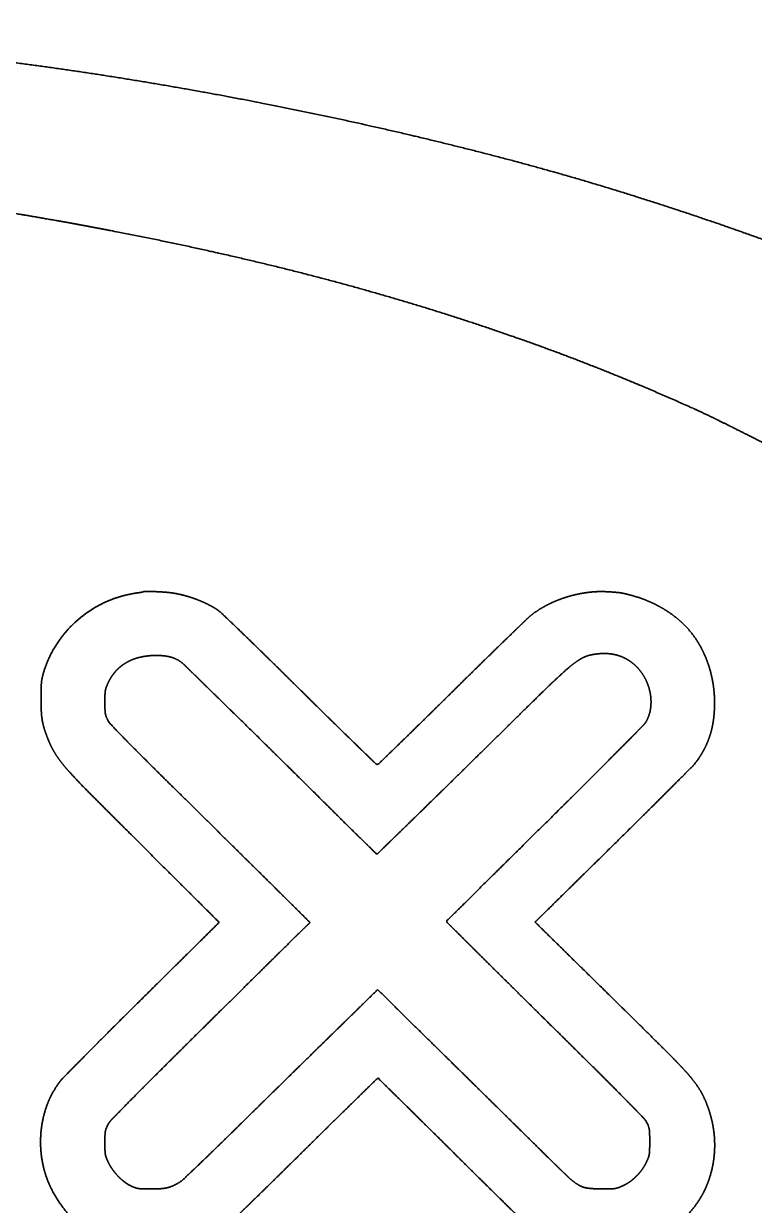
# Model space of a CAD drawing. Extents: x 53 to 4125, y 6244 to 9910.
# Drawn here: x 2609.85 to 2633.11, y 8680.13 to 8717.74 of the extents above; entities that cross this region are included whole.
import ezdxf

# ---------------------------------------------------------------- set-up
doc = ezdxf.new("R2010")
doc.units = 0
doc.header["$LTSCALE"] = 5
doc.layers.add('1', color=7, linetype='CONTINUOUS', true_color=0xffffff)

msp = doc.modelspace()

# ---------------------------------------------------------------- linework, layer by layer
at = {"layer": '1', "color": 7, "linetype": 'Continuous', "lineweight": 35}
for points, weights, knots in [([(2594.111, 8717.737), (2595.237, 8717.698), (2596.361, 8717.651), (2598.528, 8717.542), (2599.569, 8717.479), (2601.616, 8717.335), (2602.622, 8717.254), (2604.647, 8717.069), (2605.667, 8716.966), (2606.879, 8716.831), (2607.074, 8716.809), (2607.504, 8716.758), (2607.741, 8716.73), (2608.2, 8716.674), (2608.424, 8716.646), (2608.747, 8716.606), (2608.847, 8716.592), (2608.963, 8716.575), (2608.979, 8716.572), (2609.016, 8716.567), (2609.036, 8716.564), (2609.076, 8716.559), (2609.097, 8716.556), (2609.136, 8716.551), (2609.154, 8716.548), (2610.86, 8716.331), (2612.544, 8716.081), (2615.937, 8715.503), (2617.645, 8715.177), (2621.004, 8714.468), (2622.655, 8714.084), (2625.817, 8713.281), (2627.326, 8712.857), (2630.469, 8711.886), (2632.101, 8711.336), (2635.208, 8710.201), (2636.679, 8709.609), (2639.484, 8708.373), (2640.816, 8707.73), (2643.368, 8706.386), (2644.584, 8705.682), (2646.312, 8704.583), (2646.846, 8704.226), (2647.874, 8703.505), (2648.365, 8703.14), (2649.313, 8702.396), (2649.769, 8702.017), (2650.654, 8701.24), (2651.082, 8700.842), (2651.814, 8700.12), (2652.125, 8699.802), (2652.695, 8699.195), (2652.952, 8698.904), (2653.44, 8698.319), (2653.671, 8698.025), (2654.126, 8697.406), (2654.352, 8697.081), (2654.891, 8696.264), (2655.186, 8695.761), (2655.454, 8695.244), (2655.71, 8694.75), (2655.936, 8694.242), (2656.131, 8693.721), (2656.324, 8693.206), (2656.485, 8692.68), (2656.614, 8692.146), (2656.746, 8691.597), (2656.846, 8691.042), (2656.935, 8690.324), (2656.947, 8690.166), (2656.956, 8689.726), (2656.959, 8689.444), (2656.959, 8688.881), (2656.956, 8688.6), (2656.947, 8688.158), (2656.936, 8687.998), (2656.916, 8687.839), (2656.793, 8686.828), (2656.558, 8685.837), (2656.217, 8684.877), (2655.865, 8683.89), (2655.415, 8682.943), (2654.873, 8682.046), (2654.283, 8681.072), (2653.607, 8680.156), (2652.85, 8679.306), (2651.999, 8678.35), (2651.088, 8677.451), (2650.121, 8676.613), (2649.033, 8675.669), (2647.886, 8674.797), (2646.686, 8673.999), (2645.348, 8673.109), (2643.97, 8672.282), (2641.021, 8670.69), (2639.453, 8669.928), (2636.158, 8668.496), (2634.438, 8667.821), (2630.898, 8666.574), (2629.082, 8665.994), (2625.368, 8664.924), (2623.471, 8664.432), (2619.58, 8663.532), (2617.586, 8663.125), (2613.484, 8662.397), (2611.378, 8662.071), (2609.235, 8661.789), (2609.204, 8661.785), (2609.135, 8661.776), (2609.097, 8661.77), (2609.013, 8661.759), (2608.968, 8661.753), (2608.87, 8661.739), (2608.819, 8661.732), (2608.189, 8661.646), (2607.611, 8661.574), (2606.307, 8661.428), (2605.583, 8661.352), (2604.085, 8661.206), (2603.311, 8661.135), (2601.801, 8661.007), (2601.065, 8660.95), (2599.889, 8660.867), (2599.448, 8660.839), (2598.539, 8660.785), (2598.069, 8660.759), (2597.094, 8660.708), (2596.589, 8660.684), (2595.535, 8660.638), (2594.987, 8660.616), (2593.866, 8660.574), (2593.292, 8660.561), (2591.56, 8660.553), (2590.403, 8660.55), (2588.087, 8660.55), (2586.929, 8660.553), (2585.771, 8660.559)], [1, 0.999978985798, 0.999978985798, 0.999966760763, 0.999966760763, 0.999964210613, 0.999964210613, 0.99996723834, 0.99996723834, 0.999996196383, 0.999996196383, 0.999998809301, 0.999998809301, 0.999999306879, 0.999999306879, 0.999950193135, 0.999950193135, 0.999994919614, 0.999994919614, 0.99999862366, 0.99999862366, 0.999998639868, 0.999998639868, 0.999996833766, 0.999996833766, 0.999852062875, 0.999852062875, 0.999869728429, 0.999869728429, 0.999863892807, 0.999863892807, 0.999783421164, 0.999783421164, 0.999786738244, 0.999786738244, 0.999650214985, 0.999650214985, 0.999595328489, 0.999595328489, 0.999447631376, 0.999447631376, 0.999823321889, 0.999823321889, 0.999763478764, 0.999763478764, 0.999746753324, 0.999746753324, 0.999724152781, 0.999724152781, 0.99987255921, 0.99987255921, 0.999718293706, 0.999718293706, 0.999687218559, 0.999687218559, 0.999779701705, 0.999779701705, 0.999093241652, 0.999093241652, 1, 0.998793721035, 0.998793721035, 1, 0.998761631104, 0.998761631104, 1, 0.998940897908, 0.998940897908, 0.999124029738, 0.999124029738, 0.999963864398, 0.999963864398, 0.999963488615, 0.999963488615, 0.999153481753, 0.999153481753, 1, 0.995953863468, 0.995953863468, 1, 0.996596515687, 0.996596515687, 1, 0.997203525496, 0.997203525496, 1, 0.99861297385, 0.99861297385, 1, 0.998646687487, 0.998646687487, 1, 0.999297855129, 0.999297855129, 0.999397735413, 0.999397735413, 0.999574829487, 0.999574829487, 0.999719222914, 0.999719222914, 0.999762625819, 0.999762625819, 0.999780420759, 0.999780420759, 0.999833483497, 0.999833483497, 0.999999441855, 0.999999441855, 0.999999860032, 0.999999860032, 0.999999893215, 0.999999893215, 0.999999951359, 0.999999951359, 0.999944635451, 0.999944635451, 0.999985134938, 0.999985134938, 0.999986020621, 0.999986020621, 0.999981029625, 0.999981029625, 0.999991660051, 0.999991660051, 0.999994308883, 0.999994308883, 0.999995100166, 0.999995100166, 0.999996983985, 0.999996983985, 0.999910177699, 0.999910177699, 0.999998021971, 0.999998021971, 0.999998067181, 0.999998067181, 1], [0, 0, 0, 0, 0.021904, 0.021904, 0.042193, 0.042193, 0.061826, 0.061826, 0.081749, 0.081749, 0.085557, 0.085557, 0.090189, 0.090189, 0.094562, 0.094562, 0.096528, 0.096528, 0.096844, 0.096844, 0.097239, 0.097239, 0.097645, 0.097645, 0.097997, 0.097997, 0.131104, 0.131104, 0.164917, 0.164917, 0.197858, 0.197858, 0.228335, 0.228335, 0.261798, 0.261798, 0.292597, 0.292597, 0.321328, 0.321328, 0.348593, 0.348593, 0.361068, 0.361068, 0.372947, 0.372947, 0.384445, 0.384445, 0.395777, 0.395777, 0.404387, 0.404387, 0.411924, 0.411924, 0.419151, 0.419151, 0.426812, 0.426812, 0.4381, 0.4381, 0.4381, 0.448851, 0.448851, 0.448851, 0.459465, 0.459465, 0.459465, 0.470347, 0.470347, 0.473407, 0.473407, 0.478829, 0.478829, 0.484253, 0.484253, 0.487339, 0.487339, 0.487339, 0.506871, 0.506871, 0.506871, 0.5269, 0.5269, 0.5269, 0.548595, 0.548595, 0.548595, 0.572944, 0.572944, 0.572944, 0.600319, 0.600319, 0.600319, 0.630842, 0.630842, 0.663936, 0.663936, 0.698994, 0.698994, 0.735132, 0.735132, 0.772286, 0.772286, 0.810859, 0.810859, 0.851246, 0.851246, 0.851829, 0.851829, 0.852566, 0.852566, 0.853434, 0.853434, 0.854424, 0.854424, 0.865474, 0.865474, 0.879277, 0.879277, 0.894, 0.894, 0.907992, 0.907992, 0.916353, 0.916353, 0.925265, 0.925265, 0.934851, 0.934851, 0.945246, 0.945246, 0.956122, 0.956122, 0.978058, 0.978058, 1, 1, 1, 1]), ([(2586.685, 8713.259), (2587.039, 8713.267), (2587.393, 8713.271), (2588.552, 8713.266), (2589.358, 8713.262), (2590.97, 8713.251), (2591.776, 8713.245), (2592.931, 8713.234), (2593.279, 8713.226), (2594.434, 8713.183), (2595.239, 8713.147), (2596.848, 8713.064), (2597.65, 8713.017), (2599.177, 8712.917), (2599.901, 8712.864), (2601.184, 8712.76), (2601.741, 8712.706), (2602.318, 8712.641), (2602.337, 8712.638), (2602.384, 8712.633), (2602.412, 8712.63), (2602.468, 8712.624), (2602.498, 8712.621), (2602.554, 8712.615), (2602.581, 8712.612), (2603.313, 8712.534), (2604.017, 8712.454), (2605.423, 8712.284), (2606.126, 8712.194), (2607.481, 8712.011), (2608.133, 8711.918), (2609.335, 8711.737), (2609.884, 8711.648), (2610.51, 8711.538), (2610.587, 8711.524), (2610.736, 8711.498), (2610.807, 8711.486), (2610.937, 8711.463), (2610.996, 8711.453), (2611.078, 8711.439), (2611.101, 8711.435), (2611.142, 8711.428), (2611.161, 8711.425), (2611.211, 8711.416), (2611.242, 8711.41), (2611.308, 8711.398), (2611.344, 8711.391), (2611.415, 8711.378), (2611.45, 8711.372), (2611.53, 8711.357), (2611.574, 8711.348), (2611.682, 8711.328), (2611.747, 8711.316), (2611.882, 8711.291), (2611.953, 8711.277), (2612.093, 8711.251), (2612.161, 8711.238), (2613.888, 8710.914), (2615.54, 8710.563), (2618.736, 8709.808), (2620.277, 8709.398), (2623.265, 8708.515), (2624.71, 8708.042), (2627.521, 8707.03), (2628.884, 8706.489), (2630.473, 8705.798), (2630.717, 8705.691), (2631.123, 8705.511), (2631.286, 8705.437), (2631.61, 8705.285), (2631.773, 8705.207), (2632.183, 8705.005), (2632.43, 8704.882), (2633.254, 8704.469), (2633.827, 8704.171), (2634.898, 8703.594), (2635.395, 8703.312), (2636.349, 8702.744), (2636.804, 8702.458), (2637.706, 8701.862), (2638.151, 8701.554), (2639.511, 8700.564), (2640.393, 8699.842), (2641.232, 8699.07), (2641.99, 8698.372), (2642.692, 8697.618), (2643.333, 8696.81), (2643.916, 8696.077), (2644.434, 8695.295), (2644.882, 8694.472), (2645.297, 8693.709), (2645.627, 8692.905), (2645.869, 8692.071), (2646.133, 8691.157), (2646.271, 8690.217), (2646.281, 8689.266), (2646.291, 8688.316), (2646.172, 8687.374), (2645.926, 8686.457), (2645.666, 8685.487), (2645.286, 8684.557), (2644.791, 8683.683), (2644.248, 8682.724), (2643.616, 8681.821), (2642.754, 8680.811), (2642.602, 8680.644), (2642.214, 8680.243), (2641.982, 8680.007), (2641.509, 8679.538), (2641.269, 8679.304), (2640.85, 8678.906), (2640.669, 8678.743), (2640.058, 8678.22), (2639.621, 8677.867), (2638.72, 8677.179), (2638.256, 8676.843), (2637.29, 8676.184), (2636.789, 8675.859), (2635.739, 8675.216), (2635.19, 8674.896), (2634.393, 8674.453), (2634.149, 8674.322), (2633.507, 8673.991), (2633.111, 8673.789), (2632.318, 8673.389), (2631.921, 8673.19), (2631.352, 8672.908), (2631.179, 8672.828), (2630.948, 8672.731), (2630.894, 8672.708), (2630.747, 8672.645), (2630.654, 8672.605), (2630.454, 8672.519), (2630.347, 8672.473), (2630.131, 8672.38), (2630.023, 8672.333), (2629.139, 8671.95), (2628.357, 8671.63), (2626.748, 8671.011), (2625.923, 8670.711), (2624.23, 8670.131), (2623.363, 8669.851), (2621.591, 8669.314), (2620.686, 8669.055), (2619.133, 8668.638), (2618.487, 8668.471), (2617.227, 8668.157), (2616.612, 8668.011), (2615.383, 8667.732), (2614.769, 8667.6), (2613.513, 8667.342), (2612.871, 8667.217), (2612.178, 8667.089), (2612.127, 8667.079), (2612.03, 8667.061), (2611.982, 8667.052), (2611.895, 8667.036), (2611.855, 8667.028), (2611.798, 8667.017), (2611.78, 8667.014), (2611.748, 8667.008), (2611.735, 8667.005), (2611.702, 8666.999), (2611.684, 8666.995), (2611.646, 8666.988), (2611.627, 8666.985), (2611.59, 8666.978), (2611.573, 8666.975), (2611.538, 8666.968), (2611.521, 8666.965), (2611.486, 8666.959), (2611.467, 8666.955), (2611.433, 8666.949), (2611.416, 8666.946), (2611.388, 8666.941), (2611.377, 8666.939), (2611.352, 8666.935), (2611.339, 8666.932), (2611.304, 8666.926), (2611.281, 8666.922), (2611.231, 8666.913), (2611.205, 8666.908), (2611.151, 8666.899), (2611.124, 8666.894), (2611.07, 8666.884), (2611.042, 8666.879), (2610.986, 8666.869), (2610.958, 8666.864), (2610.904, 8666.855), (2610.879, 8666.85), (2610.837, 8666.843), (2610.82, 8666.84), (2610.176, 8666.725), (2609.547, 8666.621), (2608.205, 8666.417), (2607.493, 8666.314), (2606.002, 8666.114), (2605.223, 8666.015), (2603.614, 8665.825), (2602.783, 8665.733), (2601.296, 8665.577), (2600.639, 8665.518), (2599.211, 8665.407), (2598.441, 8665.354), (2596.849, 8665.258), (2596.026, 8665.215), (2594.385, 8665.143), (2593.566, 8665.113), (2592.206, 8665.075), (2591.665, 8665.067), (2591.124, 8665.066)], [1, 0.999939504484, 0.999939504484, 0.999999241979, 0.999999241979, 0.999999259967, 0.999999259967, 0.999936449408, 0.999936449408, 0.999983432706, 0.999983432706, 0.99998307359, 0.99998307359, 0.999981190217, 0.999981190217, 0.999913172455, 0.999913172455, 0.999999277739, 0.999999277739, 0.999999885535, 0.999999885535, 0.999999887867, 0.999999887867, 0.999999822367, 0.999999822367, 0.999983517196, 0.999983517196, 0.999983507819, 0.999983507819, 0.999981737049, 0.999981737049, 0.99995004635, 0.99995004635, 0.999999984735, 0.999999984735, 0.999999974239, 0.999999974239, 0.999999985855, 0.999999985855, 0.99999776397, 0.99999776397, 0.999990294465, 0.999990294465, 0.999999431455, 0.999999431455, 0.999999401467, 0.999999401467, 0.999999408592, 0.999999408592, 0.9999999997, 0.9999999997, 0.999999999967, 0.999999999967, 0.999999999967, 0.999999999967, 0.999999999952, 0.999999999952, 0.999819526798, 0.999819526798, 0.999745760354, 0.999745760354, 0.999719300279, 0.999719300279, 0.999650862305, 0.999650862305, 0.999996361205, 0.999996361205, 0.999963068798, 0.999963068798, 0.99996488436, 0.99996488436, 0.999996955846, 0.999996955846, 0.999924964218, 0.999924964218, 0.99984596313, 0.99984596313, 0.999822061338, 0.999822061338, 0.999829828649, 0.999829828649, 0.99889752529, 0.99889752529, 1, 0.99798212433, 0.99798212433, 1, 0.997516659454, 0.997516659454, 1, 0.996070875104, 0.996070875104, 1, 0.993891578366, 0.993891578366, 1, 0.993845424041, 0.993845424041, 1, 0.994647945606, 0.994647945606, 1, 0.996948933925, 0.996948933925, 0.99967982623, 0.99967982623, 0.99996474738, 0.99996474738, 0.999963516517, 0.999963516517, 0.999765215429, 0.999765215429, 0.999742102852, 0.999742102852, 0.999770177087, 0.999770177087, 0.999789862424, 0.999789862424, 0.99985499705, 0.99985499705, 0.999915162026, 0.999915162026, 0.999994187033, 0.999994187033, 0.999996387588, 0.999996387588, 0.999685378566, 0.999685378566, 0.999997223674, 0.999997223674, 0.999999865168, 0.999999865168, 0.9999998548, 0.9999998548, 0.999999865168, 0.999999865168, 0.999855469343, 0.999855469343, 0.999885556191, 0.999885556191, 0.999893467551, 0.999893467551, 0.999912763147, 0.999912763147, 0.999973180239, 0.999973180239, 0.999963251013, 0.999963251013, 0.999962688911, 0.999962688911, 0.999970660004, 0.999970660004, 0.999999907072, 0.999999907072, 0.999999860895, 0.999999860895, 0.999999903519, 0.999999903519, 0.999992885238, 0.999992885238, 0.999996431348, 0.999996431348, 0.999999293355, 0.999999293355, 0.9999993088, 0.9999993088, 0.9999987351, 0.9999987351, 0.999999999467, 0.999999999467, 0.999999999615, 0.999999999615, 0.999999999615, 0.999999999615, 0.999999996799, 0.999999996799, 0.999999155179, 0.999999155179, 0.999999964139, 0.999999964139, 0.999999960555, 0.999999960555, 0.999999965008, 0.999999965008, 0.999999994539, 0.999999994539, 0.999999995359, 0.999999995359, 0.999999995359, 0.999999995359, 0.999999947728, 0.999999947728, 0.999947367292, 0.999947367292, 0.999974374551, 0.999974374551, 0.999978119558, 0.999978119558, 0.999984992136, 0.999984992136, 0.999939414645, 0.999939414645, 0.999976154505, 0.999976154505, 0.999978302812, 0.999978302812, 0.999977597975, 0.999977597975, 0.999946120245, 0.999946120245, 1], [0, 0, 0, 0, 0.007824, 0.007824, 0.025627, 0.025627, 0.043442, 0.043442, 0.051146, 0.051146, 0.068972, 0.068972, 0.086734, 0.086734, 0.102789, 0.102789, 0.115167, 0.115167, 0.115608, 0.115608, 0.116213, 0.116213, 0.116866, 0.116866, 0.117471, 0.117471, 0.133127, 0.133127, 0.148782, 0.148782, 0.163349, 0.163349, 0.175649, 0.175649, 0.177388, 0.177388, 0.178979, 0.178979, 0.180312, 0.180312, 0.180816, 0.180816, 0.181237, 0.181237, 0.181933, 0.181933, 0.182732, 0.182732, 0.183532, 0.183532, 0.184523, 0.184523, 0.185969, 0.185969, 0.18757, 0.18757, 0.1891, 0.1891, 0.22643, 0.22643, 0.261693, 0.261693, 0.295321, 0.295321, 0.327758, 0.327758, 0.333657, 0.333657, 0.337598, 0.337598, 0.34159, 0.34159, 0.347712, 0.347712, 0.361988, 0.361988, 0.374645, 0.374645, 0.386552, 0.386552, 0.398551, 0.398551, 0.423791, 0.423791, 0.423791, 0.446639, 0.446639, 0.446639, 0.467459, 0.467459, 0.467459, 0.486804, 0.486804, 0.486804, 0.508059, 0.508059, 0.508059, 0.529419, 0.529419, 0.529419, 0.552151, 0.552151, 0.552151, 0.577231, 0.577231, 0.582388, 0.582388, 0.589951, 0.589951, 0.597599, 0.597599, 0.603155, 0.603155, 0.615978, 0.615978, 0.629053, 0.629053, 0.642692, 0.642692, 0.657204, 0.657204, 0.66354, 0.66354, 0.673706, 0.673706, 0.683844, 0.683844, 0.688217, 0.688217, 0.689562, 0.689562, 0.691871, 0.691871, 0.694541, 0.694541, 0.697246, 0.697246, 0.716568, 0.716568, 0.736659, 0.736659, 0.75749, 0.75749, 0.779029, 0.779029, 0.794273, 0.794273, 0.808738, 0.808738, 0.823109, 0.823109, 0.838067, 0.838067, 0.839245, 0.839245, 0.840346, 0.840346, 0.841272, 0.841272, 0.841686, 0.841686, 0.842009, 0.842009, 0.842435, 0.842435, 0.842887, 0.842887, 0.843294, 0.843294, 0.843692, 0.843692, 0.844114, 0.844114, 0.844498, 0.844498, 0.844767, 0.844767, 0.845067, 0.845067, 0.845597, 0.845597, 0.846212, 0.846212, 0.84684, 0.84684, 0.847483, 0.847483, 0.848143, 0.848143, 0.84873, 0.84873, 0.849115, 0.849115, 0.863707, 0.863707, 0.880169, 0.880169, 0.898127, 0.898127, 0.917251, 0.917251, 0.932352, 0.932352, 0.950015, 0.950015, 0.968865, 0.968865, 0.987616, 0.987616, 1, 1, 1, 1]), ([(2616.073, 8689.138), (2615.256, 8689.952), (2614.438, 8690.766), (2613.043, 8692.156), (2612.466, 8692.733), (2611.669, 8693.533), (2611.454, 8693.761), (2611.245, 8693.994), (2611.119, 8694.134), (2611.003, 8694.283), (2610.899, 8694.439), (2610.805, 8694.579), (2610.725, 8694.727), (2610.661, 8694.882), (2610.612, 8695), (2610.566, 8695.12), (2610.525, 8695.242), (2610.493, 8695.335), (2610.468, 8695.43), (2610.449, 8695.527), (2610.431, 8695.627), (2610.418, 8695.728), (2610.406, 8695.97), (2610.402, 8696.11), (2610.403, 8696.364), (2610.404, 8696.477), (2610.407, 8696.653), (2610.411, 8696.717), (2610.418, 8696.779), (2610.423, 8696.832), (2610.432, 8696.884), (2610.46, 8697.001), (2610.478, 8697.065), (2610.497, 8697.13), (2610.585, 8697.417), (2610.71, 8697.69), (2610.87, 8697.944), (2611.034, 8698.204), (2611.229, 8698.442), (2611.452, 8698.653), (2611.675, 8698.865), (2611.924, 8699.048), (2612.193, 8699.198), (2612.458, 8699.347), (2612.74, 8699.46), (2613.072, 8699.545), (2613.11, 8699.554), (2613.19, 8699.572), (2613.231, 8699.58), (2613.311, 8699.597), (2613.349, 8699.604), (2613.416, 8699.616), (2613.444, 8699.62), (2613.495, 8699.626), (2613.517, 8699.629), (2613.56, 8699.635), (2613.579, 8699.639), (2613.616, 8699.646), (2613.632, 8699.65), (2613.648, 8699.653), (2613.654, 8699.655), (2613.658, 8699.657), (2613.662, 8699.661), (2613.666, 8699.665), (2613.672, 8699.668), (2613.678, 8699.668), (2613.721, 8699.668), (2613.763, 8699.668), (2613.856, 8699.667), (2613.905, 8699.667), (2614.013, 8699.664), (2614.071, 8699.662), (2614.203, 8699.656), (2614.278, 8699.651), (2614.419, 8699.64), (2614.485, 8699.633), (2614.613, 8699.616), (2614.675, 8699.605), (2614.797, 8699.582), (2614.857, 8699.568), (2614.916, 8699.553)], [1, 1, 1, 0.999998450556, 0.999998450556, 0.999772063272, 0.999772063272, 1, 0.998373688867, 0.998373688867, 1, 0.996780012659, 0.996780012659, 1, 0.999643708832, 0.999643708832, 1, 0.998309199242, 0.998309199242, 1, 0.998487285107, 0.998487285107, 0.999767474093, 0.999767474093, 0.999974128469, 0.999974128469, 0.999342257088, 0.999342257088, 1, 0.998669914837, 0.998669914837, 0.999678213187, 0.999678213187, 1, 0.994086836877, 0.994086836877, 1, 0.994817884265, 0.994817884265, 1, 0.994862908194, 0.994862908194, 1, 0.994382458231, 0.994382458231, 0.999931744794, 0.999931744794, 0.999956544508, 0.999956544508, 0.999955533983, 0.999955533983, 0.999720459471, 0.999720459471, 0.999911399083, 0.999911399083, 0.999822153725, 0.999822153725, 0.999919300351, 0.999919300351, 1, 0.973915753002, 0.973915753002, 1, 0.94922816726, 0.94922816726, 1, 0.999995186684, 0.999995186684, 0.999952798338, 0.999952798338, 0.999981029625, 0.999981029625, 0.999880057157, 0.999880057157, 0.999762483513, 0.999762483513, 0.999722732225, 0.999722732225, 0.999702899495, 0.999702899495, 1], [0, 0, 0, 0, 0.223147, 0.223147, 0.380964, 0.380964, 0.441555, 0.441555, 0.441555, 0.47789, 0.47789, 0.47789, 0.510219, 0.510219, 0.510219, 0.534905, 0.534905, 0.534905, 0.553823, 0.553823, 0.553823, 0.573342, 0.573342, 0.600243, 0.600243, 0.62195, 0.62195, 0.634074, 0.634074, 0.634074, 0.644173, 0.644173, 0.657011, 0.657011, 0.657011, 0.714148, 0.714148, 0.714148, 0.772234, 0.772234, 0.772234, 0.830253, 0.830253, 0.830253, 0.887104, 0.887104, 0.894428, 0.894428, 0.902326, 0.902326, 0.90964, 0.90964, 0.914976, 0.914976, 0.919218, 0.919218, 0.922992, 0.922992, 0.926121, 0.926121, 0.926121, 0.92711, 0.92711, 0.92711, 0.928156, 0.928156, 0.928156, 0.935543, 0.935543, 0.94412, 0.94412, 0.954116, 0.954116, 0.967045, 0.967045, 0.978575, 0.978575, 0.98935, 0.98935, 1, 1, 1, 1]), ([(2614.916, 8699.553), (2615.018, 8699.527), (2615.118, 8699.497), (2615.314, 8699.432), (2615.409, 8699.396), (2615.593, 8699.318), (2615.68, 8699.277), (2615.845, 8699.192), (2615.92, 8699.148), (2615.994, 8699.099), (2616.05, 8699.062), (2616.102, 8699.021), (2616.15, 8698.975), (2616.368, 8698.767), (2616.585, 8698.559), (2617.073, 8698.089), (2617.342, 8697.827), (2617.951, 8697.23), (2618.29, 8696.896), (2618.939, 8696.254), (2619.25, 8695.947), (2619.826, 8695.382), (2620.091, 8695.123), (2620.595, 8694.635), (2620.832, 8694.405), (2621.07, 8694.174), (2621.08, 8694.165), (2621.092, 8694.161), (2621.105, 8694.161), (2621.117, 8694.161), (2621.129, 8694.165), (2621.139, 8694.174), (2621.367, 8694.395), (2621.595, 8694.616), (2622.078, 8695.084), (2622.332, 8695.331), (2622.884, 8695.874), (2623.183, 8696.168), (2623.783, 8696.761), (2624.086, 8697.06), (2624.656, 8697.619), (2624.924, 8697.88), (2625.422, 8698.362), (2625.651, 8698.583), (2625.931, 8698.853), (2625.986, 8698.899), (2626.042, 8698.942), (2626.205, 8699.065), (2626.378, 8699.172), (2626.561, 8699.262), (2626.753, 8699.357), (2626.952, 8699.436), (2627.157, 8699.498), (2627.364, 8699.56), (2627.574, 8699.606), (2627.788, 8699.635), (2627.993, 8699.662), (2628.2, 8699.671), (2628.456, 8699.658), (2628.505, 8699.655), (2628.602, 8699.648), (2628.649, 8699.645), (2628.737, 8699.637), (2628.777, 8699.634), (2628.837, 8699.627), (2628.858, 8699.624), (2629.067, 8699.581), (2629.254, 8699.531), (2629.437, 8699.471), (2629.61, 8699.413), (2629.78, 8699.344), (2629.944, 8699.263), (2630.102, 8699.185), (2630.254, 8699.096), (2630.4, 8698.996), (2630.544, 8698.898), (2630.68, 8698.789), (2630.808, 8698.67), (2630.972, 8698.518), (2631.116, 8698.348), (2631.241, 8698.162), (2631.37, 8697.968), (2631.48, 8697.762), (2631.567, 8697.546), (2631.658, 8697.323), (2631.726, 8697.092), (2631.771, 8696.856), (2631.817, 8696.616), (2631.84, 8696.373), (2631.84, 8696.13), (2631.841, 8695.954), (2631.83, 8695.78), (2631.808, 8695.606), (2631.788, 8695.447), (2631.755, 8695.291), (2631.71, 8695.137), (2631.665, 8694.989), (2631.609, 8694.846), (2631.54, 8694.707), (2631.469, 8694.564), (2631.388, 8694.428), (2631.295, 8694.298), (2631.241, 8694.221), (2631.181, 8694.149), (2631.115, 8694.083), (2630.805, 8693.772), (2630.494, 8693.461), (2629.727, 8692.695), (2629.27, 8692.242), (2628.024, 8691.014), (2627.237, 8690.238), (2626.342, 8689.358), (2626.235, 8689.253), (2626.128, 8689.147)], [1, 0.99957568579, 0.99957568579, 0.999523335906, 0.999523335906, 0.999474102846, 0.999474102846, 0.999065170364, 0.999065170364, 1, 0.997352578003, 0.997352578003, 1, 0.999998291437, 0.999998291437, 0.99999352321, 0.99999352321, 0.999998386669, 0.999998386669, 0.999998791596, 0.999998791596, 0.999996742716, 0.999996742716, 0.999999973867, 0.999999973867, 1, 0.951281686331, 0.951281686331, 1, 0.951331808653, 0.951331808653, 1, 0.999999969195, 0.999999969195, 0.999996457476, 0.999996457476, 0.999998685269, 0.999998685269, 0.999998371969, 0.999998371969, 0.999996505128, 0.999996505128, 0.999999217659, 0.999999217659, 0.998836588426, 0.998836588426, 1, 0.996983920387, 0.996983920387, 1, 0.997792943433, 0.997792943433, 1, 0.997814320192, 0.997814320192, 1, 0.997196216293, 0.997196216293, 0.999979302188, 0.999979302188, 0.999972940516, 0.999972940516, 0.999977783405, 0.999977783405, 0.99913858159, 0.99913858159, 0.998855236246, 0.998855236246, 1, 0.998416905231, 0.998416905231, 1, 0.998289904276, 0.998289904276, 1, 0.998168492949, 0.998168492949, 1, 0.995506476622, 0.995506476622, 1, 0.996557888266, 0.996557888266, 1, 0.996774918337, 0.996774918337, 1, 0.997026869676, 0.997026869676, 1, 0.998699020645, 0.998699020645, 1, 0.997746600106, 0.997746600106, 1, 0.99755199542, 0.99755199542, 1, 0.997974250344, 0.997974250344, 1, 0.997700771894, 0.997700771894, 1, 0.9999987351, 0.9999987351, 0.999997204401, 0.999997204401, 0.999999863467, 0.999999863467, 1, 1, 1], [0, 0, 0, 0, 0.010603, 0.010603, 0.020997, 0.020997, 0.030831, 0.030831, 0.039757, 0.039757, 0.039757, 0.046503, 0.046503, 0.046503, 0.076959, 0.076959, 0.115008, 0.115008, 0.163161, 0.163161, 0.20739, 0.20739, 0.244822, 0.244822, 0.278329, 0.278329, 0.278329, 0.279575, 0.279575, 0.279575, 0.28076, 0.28076, 0.28076, 0.30982, 0.30982, 0.342305, 0.342305, 0.380681, 0.380681, 0.419602, 0.419602, 0.453848, 0.453848, 0.483001, 0.483001, 0.489512, 0.489512, 0.489512, 0.508073, 0.508073, 0.508073, 0.527577, 0.527577, 0.527577, 0.54714, 0.54714, 0.54714, 0.56586, 0.56586, 0.570352, 0.570352, 0.574648, 0.574648, 0.578291, 0.578291, 0.580158, 0.580158, 0.597591, 0.597591, 0.597591, 0.614084, 0.614084, 0.614084, 0.629981, 0.629981, 0.629981, 0.64567, 0.64567, 0.64567, 0.665644, 0.665644, 0.665644, 0.686445, 0.686445, 0.686445, 0.707832, 0.707832, 0.707832, 0.729444, 0.729444, 0.729444, 0.744944, 0.744944, 0.744944, 0.759059, 0.759059, 0.759059, 0.772667, 0.772667, 0.772667, 0.78668, 0.78668, 0.78668, 0.794892, 0.794892, 0.794892, 0.833429, 0.833429, 0.889929, 0.889929, 0.986815, 0.986815, 1, 1, 1, 1]), ([(2627.899, 8697.648), (2628.038, 8697.678), (2628.18, 8697.694), (2628.322, 8697.695), (2628.454, 8697.696), (2628.585, 8697.68), (2628.713, 8697.647), (2628.836, 8697.615), (2628.953, 8697.568), (2629.062, 8697.504), (2629.172, 8697.441), (2629.271, 8697.363), (2629.36, 8697.273), (2629.469, 8697.161), (2629.561, 8697.034), (2629.633, 8696.896), (2629.706, 8696.756), (2629.758, 8696.607), (2629.789, 8696.453), (2629.818, 8696.302), (2629.825, 8696.149), (2629.81, 8695.997), (2629.795, 8695.853), (2629.756, 8695.714), (2629.693, 8695.583), (2629.661, 8695.517), (2629.618, 8695.457), (2629.567, 8695.405), (2629.213, 8695.046), (2628.859, 8694.688), (2628.021, 8693.844), (2627.536, 8693.36), (2626.294, 8692.13), (2625.538, 8691.383), (2624.593, 8690.451), (2624.405, 8690.265), (2624.058, 8689.922), (2623.899, 8689.765), (2623.598, 8689.465), (2623.455, 8689.323), (2623.312, 8689.181), (2623.309, 8689.178), (2623.306, 8689.174), (2623.305, 8689.169), (2623.303, 8689.164), (2623.305, 8689.16), (2623.308, 8689.157), (2623.613, 8688.853), (2623.919, 8688.549), (2624.562, 8687.91), (2624.9, 8687.575), (2625.64, 8686.843), (2626.041, 8686.446), (2626.975, 8685.525), (2627.506, 8684.999), (2628.343, 8684.17), (2628.648, 8683.864), (2629.156, 8683.349), (2629.359, 8683.141), (2629.562, 8682.933), (2629.61, 8682.884), (2629.65, 8682.828), (2629.682, 8682.768), (2629.702, 8682.73), (2629.72, 8682.691), (2629.735, 8682.651), (2629.748, 8682.619), (2629.757, 8682.585), (2629.762, 8682.551), (2629.769, 8682.508), (2629.773, 8682.464), (2629.775, 8682.332), (2629.776, 8682.244), (2629.776, 8682.065), (2629.775, 8681.974), (2629.773, 8681.882), (2629.772, 8681.838), (2629.768, 8681.794), (2629.76, 8681.751), (2629.754, 8681.713), (2629.744, 8681.677), (2629.729, 8681.642), (2629.708, 8681.59), (2629.685, 8681.539), (2629.66, 8681.489), (2629.622, 8681.41), (2629.577, 8681.336), (2629.526, 8681.265), (2629.474, 8681.193), (2629.417, 8681.126), (2629.354, 8681.063), (2629.292, 8681.001), (2629.226, 8680.944), (2629.155, 8680.893), (2629.087, 8680.844), (2629.015, 8680.801), (2628.939, 8680.765), (2628.889, 8680.742), (2628.838, 8680.72), (2628.786, 8680.7), (2628.75, 8680.686), (2628.712, 8680.676), (2628.674, 8680.67), (2628.628, 8680.662), (2628.581, 8680.658), (2628.534, 8680.657), (2628.436, 8680.655), (2628.337, 8680.655), (2628.089, 8680.655), (2627.94, 8680.664), (2627.792, 8680.684), (2627.692, 8680.697), (2627.597, 8680.73), (2627.51, 8680.782), (2627.4, 8680.848), (2627.298, 8680.926), (2627.205, 8681.014), (2626.967, 8681.241), (2626.73, 8681.471), (2626.338, 8681.858), (2626.18, 8682.015), (2625.755, 8682.433), (2625.488, 8682.696), (2624.915, 8683.261), (2624.608, 8683.563), (2623.992, 8684.17), (2623.682, 8684.474), (2622.62, 8685.519), (2621.868, 8686.259), (2621.115, 8687)], [1, 0.99643755167, 0.99643755167, 1, 0.994438562406, 0.994438562406, 1, 0.993795666781, 0.993795666781, 1, 0.993812635274, 0.993812635274, 1, 0.992871723947, 0.992871723947, 1, 0.993196047844, 0.993196047844, 1, 0.992739992454, 0.992739992454, 1, 0.989772489371, 0.989772489371, 1, 0.991120203697, 0.991120203697, 1, 0.999998967467, 0.999998967467, 0.999994181464, 0.999994181464, 0.999999523195, 0.999999523195, 0.999999791967, 0.999999791967, 0.999999436667, 0.999999436667, 0.999999998272, 0.999999998272, 1, 0.98002761177, 0.98002761177, 1, 0.904142610703, 0.904142610703, 1, 0.9999999997, 0.9999999997, 0.999999562228, 0.999999562228, 0.999999842219, 0.999999842219, 0.999999539008, 0.999999539008, 0.999990091972, 0.999990091972, 0.999994494657, 0.999994494657, 1, 0.993221544298, 0.993221544298, 1, 0.998923032432, 0.998923032432, 1, 0.996028535453, 0.996028535453, 1, 0.998529755504, 0.998529755504, 0.999965754714, 0.999965754714, 0.999962886132, 0.999962886132, 1, 0.998109841084, 0.998109841084, 1, 0.996105818954, 0.996105818954, 1, 0.99959815612, 0.99959815612, 1, 0.997667740591, 0.997667740591, 1, 0.997893825341, 0.997893825341, 1, 0.997838272087, 0.997838272087, 1, 0.997196094393, 0.997196094393, 1, 0.999534855978, 0.999534855978, 1, 0.996304826405, 0.996304826405, 1, 0.998403853852, 0.998403853852, 1, 0.999971306856, 0.999971306856, 0.998598250586, 0.998598250586, 1, 0.985941508547, 0.985941508547, 1, 0.995980142648, 0.995980142648, 1, 0.999971183021, 0.999971183021, 0.999999848575, 0.999999848575, 0.999999991888, 0.999999991888, 0.999999991252, 0.999999991252, 0.999999991679, 0.999999991679, 1, 1, 1], [0, 0, 0, 0, 0.010666, 0.010666, 0.010666, 0.020613, 0.020613, 0.020613, 0.030178, 0.030178, 0.030178, 0.039808, 0.039808, 0.039808, 0.051794, 0.051794, 0.051794, 0.063959, 0.063959, 0.063959, 0.075856, 0.075856, 0.075856, 0.08719, 0.08719, 0.08719, 0.093014, 0.093014, 0.093014, 0.133188, 0.133188, 0.187902, 0.187902, 0.272692, 0.272692, 0.293793, 0.293793, 0.311629, 0.311629, 0.327702, 0.327702, 0.327702, 0.328094, 0.328094, 0.328094, 0.328481, 0.328481, 0.328481, 0.367279, 0.367279, 0.410137, 0.410137, 0.460997, 0.460997, 0.528259, 0.528259, 0.567141, 0.567141, 0.593358, 0.593358, 0.593358, 0.599508, 0.599508, 0.599508, 0.603406, 0.603406, 0.603406, 0.60654, 0.60654, 0.60654, 0.610554, 0.610554, 0.618562, 0.618562, 0.626899, 0.626899, 0.626899, 0.630937, 0.630937, 0.630937, 0.634396, 0.634396, 0.634396, 0.639542, 0.639542, 0.639542, 0.647545, 0.647545, 0.647545, 0.655703, 0.655703, 0.655703, 0.66377, 0.66377, 0.66377, 0.671514, 0.671514, 0.671514, 0.676667, 0.676667, 0.676667, 0.680276, 0.680276, 0.680276, 0.684632, 0.684632, 0.684632, 0.693809, 0.693809, 0.707764, 0.707764, 0.707764, 0.717172, 0.717172, 0.717172, 0.729318, 0.729318, 0.729318, 0.760651, 0.760651, 0.78179, 0.78179, 0.817367, 0.817367, 0.858333, 0.858333, 0.899598, 0.899598, 1, 1, 1, 1]), ([(2618.964, 8689.134), (2618.677, 8689.419), (2618.389, 8689.705), (2617.942, 8690.148), (2617.783, 8690.305), (2617.354, 8690.729), (2617.083, 8690.996), (2616.501, 8691.572), (2616.188, 8691.88), (2615.561, 8692.5), (2615.245, 8692.811), (2614.547, 8693.499), (2614.166, 8693.876), (2613.555, 8694.483), (2613.326, 8694.713), (2612.944, 8695.103), (2612.791, 8695.262), (2612.638, 8695.422), (2612.595, 8695.467), (2612.558, 8695.518), (2612.528, 8695.574), (2612.509, 8695.611), (2612.492, 8695.649), (2612.477, 8695.687), (2612.465, 8695.719), (2612.456, 8695.751), (2612.45, 8695.784), (2612.444, 8695.826), (2612.44, 8695.868), (2612.439, 8695.91), (2612.437, 8695.989), (2612.436, 8696.068), (2612.436, 8696.228), (2612.437, 8696.309), (2612.439, 8696.391), (2612.44, 8696.434), (2612.444, 8696.477), (2612.452, 8696.52), (2612.458, 8696.557), (2612.469, 8696.594), (2612.482, 8696.629), (2612.502, 8696.679), (2612.523, 8696.728), (2612.546, 8696.777), (2612.61, 8696.911), (2612.693, 8697.034), (2612.793, 8697.144), (2612.891, 8697.251), (2613.006, 8697.342), (2613.133, 8697.413), (2613.267, 8697.489), (2613.41, 8697.544), (2613.56, 8697.577), (2613.726, 8697.614), (2613.895, 8697.632), (2614.065, 8697.632), (2614.145, 8697.632), (2614.224, 8697.629), (2614.303, 8697.621), (2614.369, 8697.615), (2614.436, 8697.604), (2614.501, 8697.588), (2614.559, 8697.574), (2614.616, 8697.554), (2614.671, 8697.53), (2614.725, 8697.506), (2614.777, 8697.478), (2614.825, 8697.445), (2614.878, 8697.409), (2614.927, 8697.369), (2614.972, 8697.325), (2615.476, 8696.832), (2615.98, 8696.339), (2617.027, 8695.315), (2617.569, 8694.782), (2618.687, 8693.679), (2619.263, 8693.109), (2619.994, 8692.383), (2620.151, 8692.228), (2620.441, 8691.942), (2620.574, 8691.811), (2620.827, 8691.564), (2620.947, 8691.447), (2621.066, 8691.331), (2621.073, 8691.325), (2621.08, 8691.32), (2621.089, 8691.317), (2621.097, 8691.314), (2621.105, 8691.316), (2621.112, 8691.322), (2621.413, 8691.615), (2621.714, 8691.908), (2622.35, 8692.525), (2622.683, 8692.851), (2623.411, 8693.564), (2623.805, 8693.952), (2624.929, 8695.059), (2625.66, 8695.778), (2626.629, 8696.727), (2626.87, 8696.953), (2627.116, 8697.173), (2627.249, 8697.292), (2627.39, 8697.4), (2627.538, 8697.497), (2627.649, 8697.569), (2627.771, 8697.62), (2627.899, 8697.648)], [1, 1, 1, 0.999999765919, 0.999999765919, 0.999999988219, 0.999999988219, 0.999999987195, 0.999999987195, 0.999999987967, 0.999999987967, 0.999999025301, 0.999999025301, 0.999983554678, 0.999983554678, 0.999988079973, 0.999988079973, 1, 0.993595213633, 0.993595213633, 1, 0.998923335196, 0.998923335196, 1, 0.996273585678, 0.996273585678, 1, 0.998454923562, 0.998454923562, 1, 0.999951777483, 0.999951777483, 0.999943686377, 0.999943686377, 1, 0.998192381906, 0.998192381906, 1, 0.996728363164, 0.996728363164, 1, 0.999581277969, 0.999581277969, 1, 0.992548871853, 0.992548871853, 1, 0.991675886468, 0.991675886468, 1, 0.992756377557, 0.992756377557, 1, 0.996057027497, 0.996057027497, 1, 0.999306754145, 0.999306754145, 1, 0.998111343637, 0.998111343637, 1, 0.997536931252, 0.997536931252, 1, 0.997209001177, 0.997209001177, 1, 0.997386470976, 0.997386470976, 1, 0.9999999568, 0.9999999568, 0.999998755793, 0.999998755793, 0.999999153055, 0.999999153055, 0.999999150929, 0.999999150929, 0.999997760516, 0.999997760516, 0.999999967552, 0.999999967552, 1, 0.983978693677, 0.983978693677, 1, 0.900930928214, 0.900930928214, 1, 0.999999996255, 0.999999996255, 0.999998418774, 0.999998418774, 0.999999426219, 0.999999426219, 0.999999443579, 0.999999443579, 0.999823781947, 0.999823781947, 1, 0.998104326635, 0.998104326635, 1, 0.988934242337, 0.988934242337, 1], [0, 0, 0, 0, 0.036287, 0.036287, 0.056291, 0.056291, 0.090325, 0.090325, 0.129602, 0.129602, 0.169291, 0.169291, 0.217282, 0.217282, 0.246364, 0.246364, 0.266128, 0.266128, 0.266128, 0.271774, 0.271774, 0.271774, 0.27551, 0.27551, 0.27551, 0.278545, 0.278545, 0.278545, 0.282359, 0.282359, 0.282359, 0.28952, 0.28952, 0.296895, 0.296895, 0.296895, 0.300829, 0.300829, 0.300829, 0.304258, 0.304258, 0.304258, 0.309159, 0.309159, 0.309159, 0.322695, 0.322695, 0.322695, 0.336089, 0.336089, 0.336089, 0.350334, 0.350334, 0.350334, 0.366195, 0.366195, 0.366195, 0.373619, 0.373619, 0.373619, 0.379899, 0.379899, 0.379899, 0.385551, 0.385551, 0.385551, 0.391101, 0.391101, 0.391101, 0.397085, 0.397085, 0.397085, 0.46379, 0.46379, 0.535729, 0.535729, 0.612445, 0.612445, 0.633291, 0.633291, 0.651002, 0.651002, 0.666787, 0.666787, 0.666787, 0.667635, 0.667635, 0.667635, 0.66847, 0.66847, 0.66847, 0.713326, 0.713326, 0.763102, 0.763102, 0.822123, 0.822123, 0.931619, 0.931619, 0.966903, 0.966903, 0.966903, 0.985882, 0.985882, 0.985882, 1, 1, 1, 1]), ([(2626.128, 8689.147), (2626.945, 8688.344), (2627.762, 8687.542), (2629.142, 8686.186), (2629.703, 8685.632), (2630.485, 8684.857), (2630.701, 8684.633), (2631.038, 8684.267), (2631.156, 8684.123), (2631.264, 8683.972), (2631.357, 8683.843), (2631.438, 8683.705), (2631.504, 8683.561), (2631.608, 8683.337), (2631.689, 8683.104), (2631.747, 8682.865), (2631.804, 8682.63), (2631.836, 8682.391), (2631.843, 8682.15), (2631.85, 8681.912), (2631.832, 8681.674), (2631.789, 8681.44), (2631.747, 8681.207), (2631.679, 8680.979), (2631.588, 8680.76), (2631.49, 8680.523), (2631.361, 8680.301), (2631.206, 8680.097), (2631.038, 8679.877), (2630.849, 8679.676), (2630.64, 8679.496), (2630.428, 8679.312), (2630.198, 8679.151), (2629.952, 8679.014), (2629.716, 8678.882), (2629.466, 8678.777), (2629.206, 8678.702), (2629.1, 8678.671), (2628.992, 8678.649), (2628.882, 8678.637), (2628.741, 8678.621), (2628.598, 8678.61), (2628.312, 8678.6), (2628.168, 8678.601), (2628.025, 8678.608), (2627.91, 8678.613), (2627.796, 8678.627), (2627.598, 8678.667), (2627.513, 8678.686), (2627.351, 8678.728), (2627.273, 8678.751), (2627.12, 8678.801), (2627.043, 8678.829), (2626.885, 8678.893), (2626.804, 8678.928), (2626.569, 8679.036), (2626.422, 8679.12), (2626.282, 8679.216), (2626.128, 8679.321), (2625.982, 8679.436), (2625.615, 8679.763), (2625.393, 8679.972), (2624.623, 8680.73), (2624.072, 8681.275), (2623.218, 8682.123), (2622.914, 8682.424), (2622.353, 8682.979), (2622.096, 8683.232), (2621.606, 8683.714), (2621.374, 8683.942), (2621.141, 8684.17), (2621.136, 8684.175), (2621.13, 8684.178), (2621.123, 8684.178), (2621.116, 8684.178), (2621.109, 8684.175), (2621.104, 8684.17), (2620.865, 8683.936), (2620.625, 8683.702), (2620.119, 8683.207), (2619.854, 8682.947), (2619.275, 8682.377), (2618.962, 8682.068), (2618.333, 8681.445), (2618.016, 8681.134), (2617.424, 8680.553), (2617.148, 8680.284), (2616.632, 8679.784), (2616.392, 8679.552), (2616.152, 8679.32), (2616.116, 8679.285), (2616.076, 8679.253), (2616.034, 8679.224), (2615.92, 8679.146), (2615.8, 8679.077), (2615.675, 8679.017), (2615.537, 8678.95), (2615.396, 8678.892), (2615.252, 8678.842), (2615.103, 8678.789), (2614.951, 8678.745), (2614.796, 8678.71), (2614.645, 8678.674), (2614.492, 8678.648), (2614.338, 8678.631), (2614.13, 8678.607), (2613.92, 8678.605), (2613.711, 8678.623), (2613.491, 8678.642), (2613.272, 8678.679), (2613.058, 8678.735), (2612.844, 8678.791), (2612.635, 8678.864), (2612.433, 8678.955), (2612.241, 8679.041), (2612.059, 8679.146), (2611.888, 8679.268), (2611.775, 8679.349), (2611.669, 8679.438), (2611.569, 8679.535), (2611.456, 8679.644), (2611.35, 8679.76), (2611.146, 8680.004), (2611.05, 8680.133), (2610.96, 8680.267), (2610.877, 8680.391), (2610.801, 8680.521), (2610.734, 8680.655), (2610.6, 8680.924), (2610.504, 8681.209), (2610.448, 8681.505), (2610.391, 8681.807), (2610.375, 8682.113), (2610.398, 8682.419), (2610.421, 8682.721), (2610.484, 8683.016), (2610.585, 8683.301), (2610.682, 8683.573), (2610.82, 8683.827), (2610.994, 8684.057), (2611.036, 8684.112), (2611.081, 8684.164), (2611.129, 8684.213), (2611.364, 8684.452), (2611.6, 8684.691), (2612.111, 8685.208), (2612.388, 8685.486), (2612.983, 8686.079), (2613.3, 8686.395), (2614.437, 8687.519), (2615.255, 8688.329), (2616.073, 8689.138)], [1, 1, 1, 0.999998631776, 0.999998631776, 0.9998226768, 0.9998226768, 0.998796362897, 0.998796362897, 1, 0.996962648142, 0.996962648142, 1, 0.99683008823, 0.99683008823, 1, 0.996405354573, 0.996405354573, 1, 0.996293493958, 0.996293493958, 1, 0.996208589438, 0.996208589438, 1, 0.994497964189, 0.994497964189, 1, 0.996449622803, 0.996449622803, 1, 0.996568946741, 0.996568946741, 1, 0.995698625146, 0.995698625146, 1, 0.997628534042, 0.997628534042, 1, 0.999474684903, 0.999474684903, 0.999473520468, 0.999473520468, 1, 0.998018394254, 0.998018394254, 0.999771260847, 0.999771260847, 0.999641395668, 0.999641395668, 0.999648182835, 0.999648182835, 0.99979356112, 0.99979356112, 0.997621462562, 0.997621462562, 1, 0.998651433673, 0.998651433673, 0.999797555637, 0.999797555637, 0.999998464896, 0.999998464896, 0.999999636688, 0.999999636688, 0.999999006975, 0.999999006975, 0.999999997535, 0.999999997535, 1, 0.950401336256, 0.950401336256, 1, 0.950676982951, 0.950676982951, 1, 0.999999997867, 0.999999997867, 0.999999065909, 0.999999065909, 0.999999658619, 0.999999658619, 0.999998706368, 0.999998706368, 0.999996963899, 0.999996963899, 0.999999665332, 0.999999665332, 1, 0.997624382219, 0.997624382219, 1, 0.998122843441, 0.998122843441, 1, 0.998950933095, 0.998950933095, 1, 0.999012971844, 0.999012971844, 1, 0.998886931268, 0.998886931268, 1, 0.996728757975, 0.996728757975, 1, 0.997641191573, 0.997641191573, 1, 0.997643763758, 0.997643763758, 1, 0.996756467055, 0.996756467055, 1, 0.998078352104, 0.998078352104, 1, 0.999086839104, 0.999086839104, 0.999115473546, 0.999115473546, 1, 0.998643462127, 0.998643462127, 1, 0.99357115408, 0.99357115408, 1, 0.994294574792, 0.994294574792, 1, 0.994102702919, 0.994102702919, 1, 0.992179971906, 0.992179971906, 1, 0.998632057945, 0.998632057945, 1, 0.999999354112, 0.999999354112, 0.999996624967, 0.999996624967, 0.999998464896, 0.999998464896, 1, 1, 1], [0, 0, 0, 0, 0.078365, 0.078365, 0.132321, 0.132321, 0.153625, 0.153625, 0.166329, 0.166329, 0.166329, 0.177179, 0.177179, 0.177179, 0.193908, 0.193908, 0.193908, 0.210234, 0.210234, 0.210234, 0.226278, 0.226278, 0.226278, 0.242201, 0.242201, 0.242201, 0.259344, 0.259344, 0.259344, 0.277707, 0.277707, 0.277707, 0.296338, 0.296338, 0.296338, 0.31421, 0.31421, 0.31421, 0.321482, 0.321482, 0.321482, 0.330865, 0.330865, 0.340328, 0.340328, 0.340328, 0.347879, 0.347879, 0.353585, 0.353585, 0.358876, 0.358876, 0.364207, 0.364207, 0.370033, 0.370033, 0.381125, 0.381125, 0.381125, 0.393299, 0.393299, 0.413226, 0.413226, 0.463868, 0.463868, 0.491819, 0.491819, 0.515417, 0.515417, 0.536696, 0.536696, 0.536696, 0.53713, 0.53713, 0.53713, 0.537544, 0.537544, 0.537544, 0.557335, 0.557335, 0.579279, 0.579279, 0.605272, 0.605272, 0.631509, 0.631509, 0.654248, 0.654248, 0.673917, 0.673917, 0.673917, 0.676915, 0.676915, 0.676915, 0.685062, 0.685062, 0.685062, 0.694028, 0.694028, 0.694028, 0.703314, 0.703314, 0.703314, 0.712406, 0.712406, 0.712406, 0.72465, 0.72465, 0.72465, 0.737544, 0.737544, 0.737544, 0.750416, 0.750416, 0.750416, 0.762585, 0.762585, 0.762585, 0.770617, 0.770617, 0.770617, 0.779702, 0.779702, 0.788988, 0.788988, 0.788988, 0.797624, 0.797624, 0.797624, 0.814864, 0.814864, 0.814864, 0.832344, 0.832344, 0.832344, 0.849457, 0.849457, 0.849457, 0.86567, 0.86567, 0.86567, 0.869531, 0.869531, 0.869531, 0.888333, 0.888333, 0.910341, 0.910341, 0.935453, 0.935453, 1, 1, 1, 1]), ([(2621.115, 8687), (2620.935, 8686.823), (2620.755, 8686.646), (2620.49, 8686.385), (2620.404, 8686.301), (2620.207, 8686.109), (2620.097, 8686.001), (2619.87, 8685.779), (2619.754, 8685.665), (2619.534, 8685.451), (2619.431, 8685.35), (2619.198, 8685.122), (2619.069, 8684.996), (2618.723, 8684.657), (2618.507, 8684.445), (2618.042, 8683.989), (2617.793, 8683.744), (2617.294, 8683.254), (2617.044, 8683.008), (2616.558, 8682.529), (2616.321, 8682.298), (2615.877, 8681.866), (2615.67, 8681.666), (2615.283, 8681.295), (2615.104, 8681.124), (2614.924, 8680.953), (2614.894, 8680.924), (2614.86, 8680.899), (2614.825, 8680.876), (2614.757, 8680.834), (2614.687, 8680.796), (2614.615, 8680.762), (2614.555, 8680.734), (2614.493, 8680.712), (2614.428, 8680.697), (2614.358, 8680.68), (2614.285, 8680.669), (2614.213, 8680.664), (2614.11, 8680.658), (2614.007, 8680.655), (2613.818, 8680.655), (2613.731, 8680.656), (2613.599, 8680.658), (2613.553, 8680.662), (2613.508, 8680.669), (2613.471, 8680.675), (2613.435, 8680.683), (2613.4, 8680.696), (2613.357, 8680.711), (2613.314, 8680.729), (2613.272, 8680.748), (2613.2, 8680.782), (2613.132, 8680.823), (2613.069, 8680.871), (2612.997, 8680.926), (2612.93, 8680.985), (2612.867, 8681.05), (2612.803, 8681.116), (2612.743, 8681.186), (2612.689, 8681.261), (2612.637, 8681.331), (2612.593, 8681.405), (2612.554, 8681.483), (2612.529, 8681.534), (2612.506, 8681.585), (2612.484, 8681.638), (2612.47, 8681.673), (2612.459, 8681.709), (2612.452, 8681.746), (2612.445, 8681.788), (2612.44, 8681.83), (2612.439, 8681.873), (2612.437, 8681.956), (2612.436, 8682.039), (2612.436, 8682.201), (2612.437, 8682.28), (2612.439, 8682.359), (2612.44, 8682.401), (2612.444, 8682.443), (2612.45, 8682.485), (2612.456, 8682.518), (2612.464, 8682.551), (2612.477, 8682.582), (2612.492, 8682.62), (2612.509, 8682.658), (2612.528, 8682.694), (2612.558, 8682.752), (2612.596, 8682.804), (2612.641, 8682.851), (2612.831, 8683.047), (2613.022, 8683.243), (2613.493, 8683.722), (2613.773, 8684.004), (2614.525, 8684.751), (2614.994, 8685.217), (2615.835, 8686.049), (2616.206, 8686.416), (2616.908, 8687.11), (2617.239, 8687.436), (2617.848, 8688.039), (2618.128, 8688.314), (2618.483, 8688.665), (2618.56, 8688.74), (2618.746, 8688.921), (2618.855, 8689.028), (2618.964, 8689.134)], [1, 1, 1, 0.999999896212, 0.999999896212, 0.999999977119, 0.999999977119, 0.999999977467, 0.999999977467, 0.999999955348, 0.999999955348, 0.999999515188, 0.999999515188, 0.999999973492, 0.999999973492, 0.999999971967, 0.999999971967, 0.999999973115, 0.999999973115, 0.999997570004, 0.999997570004, 0.999994407618, 0.999994407618, 0.999999243988, 0.999999243988, 1, 0.996519044584, 0.996519044584, 1, 0.998856484491, 0.998856484491, 1, 0.996575546428, 0.996575546428, 1, 0.997507469951, 0.997507469951, 1, 0.999666597755, 0.999666597755, 0.999959300409, 0.999959300409, 0.998693191822, 0.998693191822, 1, 0.996938755466, 0.996938755466, 1, 0.999181969217, 0.999181969217, 1, 0.996250104765, 0.996250104765, 1, 0.998209391621, 0.998209391621, 1, 0.998281983793, 0.998281983793, 1, 0.997496305043, 0.997496305043, 1, 0.999656789546, 0.999656789546, 1, 0.996353318188, 0.996353318188, 1, 0.997921016925, 0.997921016925, 1, 0.999946576941, 0.999946576941, 0.999952113655, 0.999952113655, 1, 0.998470019998, 0.998470019998, 1, 0.996285789278, 0.996285789278, 1, 0.998899286048, 0.998899286048, 1, 0.993347571741, 0.993347571741, 1, 0.999994347383, 0.999994347383, 0.999989139667, 0.999989139667, 0.999999378015, 0.999999378015, 0.9999999892, 0.9999999892, 0.999999978495, 0.999999978495, 0.999999993088, 0.999999993088, 0.999995564047, 0.999995564047, 1, 1, 1], [0, 0, 0, 0, 0.033948, 0.033948, 0.0501, 0.0501, 0.070963, 0.070963, 0.09281, 0.09281, 0.112285, 0.112285, 0.136594, 0.136594, 0.177384, 0.177384, 0.224324, 0.224324, 0.271566, 0.271566, 0.316132, 0.316132, 0.354883, 0.354883, 0.388246, 0.388246, 0.388246, 0.39392, 0.39392, 0.39392, 0.404664, 0.404664, 0.404664, 0.413615, 0.413615, 0.413615, 0.423506, 0.423506, 0.423506, 0.43752, 0.43752, 0.449255, 0.449255, 0.455511, 0.455511, 0.455511, 0.460562, 0.460562, 0.460562, 0.466889, 0.466889, 0.466889, 0.477759, 0.477759, 0.477759, 0.490096, 0.490096, 0.490096, 0.502796, 0.502796, 0.502796, 0.514748, 0.514748, 0.514748, 0.522583, 0.522583, 0.522583, 0.527782, 0.527782, 0.527782, 0.53369, 0.53369, 0.53369, 0.545242, 0.545242, 0.556228, 0.556228, 0.556228, 0.562092, 0.562092, 0.562092, 0.566773, 0.566773, 0.566773, 0.572536, 0.572536, 0.572536, 0.581603, 0.581603, 0.581603, 0.620103, 0.620103, 0.676153, 0.676153, 0.769268, 0.769268, 0.842766, 0.842766, 0.908191, 0.908191, 0.963457, 0.963457, 0.978519, 0.978519, 1, 1, 1, 1])]:
    msp.add_rational_spline(points, weights, degree=3, knots=knots, dxfattribs=at)

doc.saveas('drawing.dxf')
